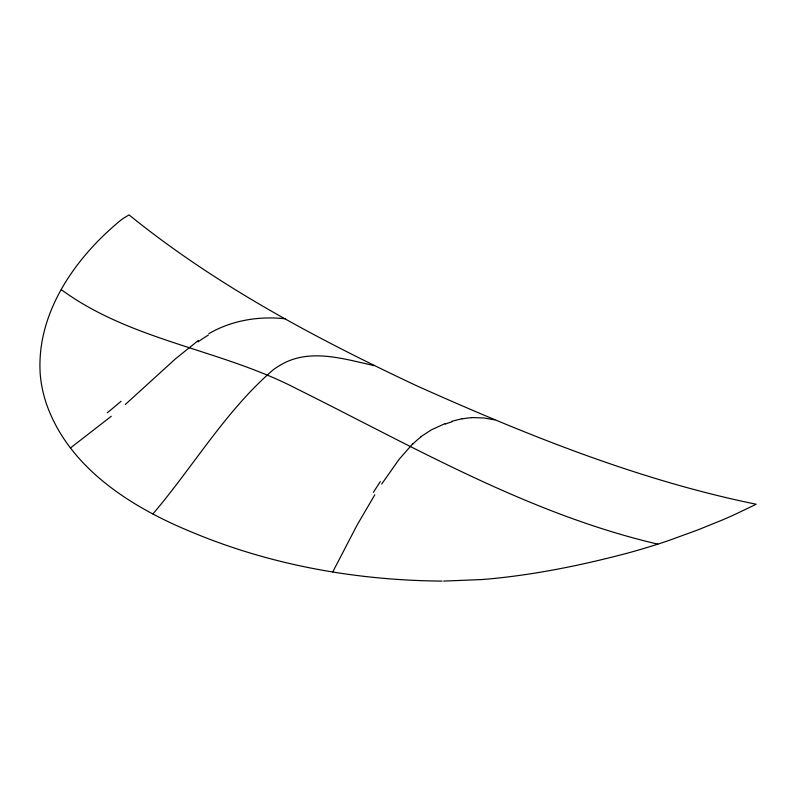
<?xml version="1.0" encoding="UTF-8"?>
<svg xmlns="http://www.w3.org/2000/svg" width="796" height="796" viewBox="0 0 796 796"><rect width="100%" height="100%" fill="white"/><g stroke="black" fill="none" stroke-linecap="round" stroke-linejoin="round"><path stroke-width="1.19" d="M332.758 571.926L357.175 524.932L374.807 494.804M381.682 484.048L399.045 459.411L412.636 443.909M152.941 513.898C193.468 466.317 225.746 410.686 273.426 369.623A95.102 49.511 -63.1 0 1 281.774 364.299C310.54 348.021 344.379 359.125 374.329 365.643M125.27 404.527L175.419 358.887L198.343 340.449M111.271 416.278L70.466 447.949M421.024 436.606L431.541 429.75L445.262 423.522M208.781 333.713C231.596 320.34 258.959 315.913 285.058 318.768M451.959 421.243L462.217 418.666M471.69 417.542L484.018 417.99L494.744 419.85M443.651 581.09L481.48 579.568A331.703 191.508 0 0 0 493.261 578.553C538.136 574.065 582.473 564.991 626.044 553.518A492.634 284.421 0 0 0 668.968 540.444L697.893 529.897L722.738 519.828A500.445 288.928 0 0 0 735.255 514.286L756.2 504.236C638.442 480.177 526.226 434.785 416.895 385.871C315.913 338.36 216.064 285.465 129.071 214.91L123.778 218.094A69.113 39.9 0 0 0 121.4 219.726C75.52 257.058 35.651 313.385 40.297 375.135A364.031 210.174 0 0 0 46.397 403.771C68.884 468.237 131.599 507.43 191.826 532.126C270.809 565.22 356.668 580.453 442.118 581.09M657.834 544.136C529.33 514.166 414.039 447.073 296.878 388.856C220.989 349.265 131.35 341.096 61.232 289.605M121.052 401.284A482.396 347.802 -26.4 0 1 107.211 412.816M198.035 341.892A126.654 48.228 -53.4 0 1 208.363 335.076M462.168 418.905A235.327 114.286 -71.4 0 1 471.65 417.711M445.213 424.109A328.947 163.797 -74.5 0 1 451.899 421.78M412.676 444.198A130.504 66.725 -76.9 0 1 421.044 436.865M373.384 492.396A558.782 338.091 -84.4 0 1 380.329 481.63"/></g></svg>
